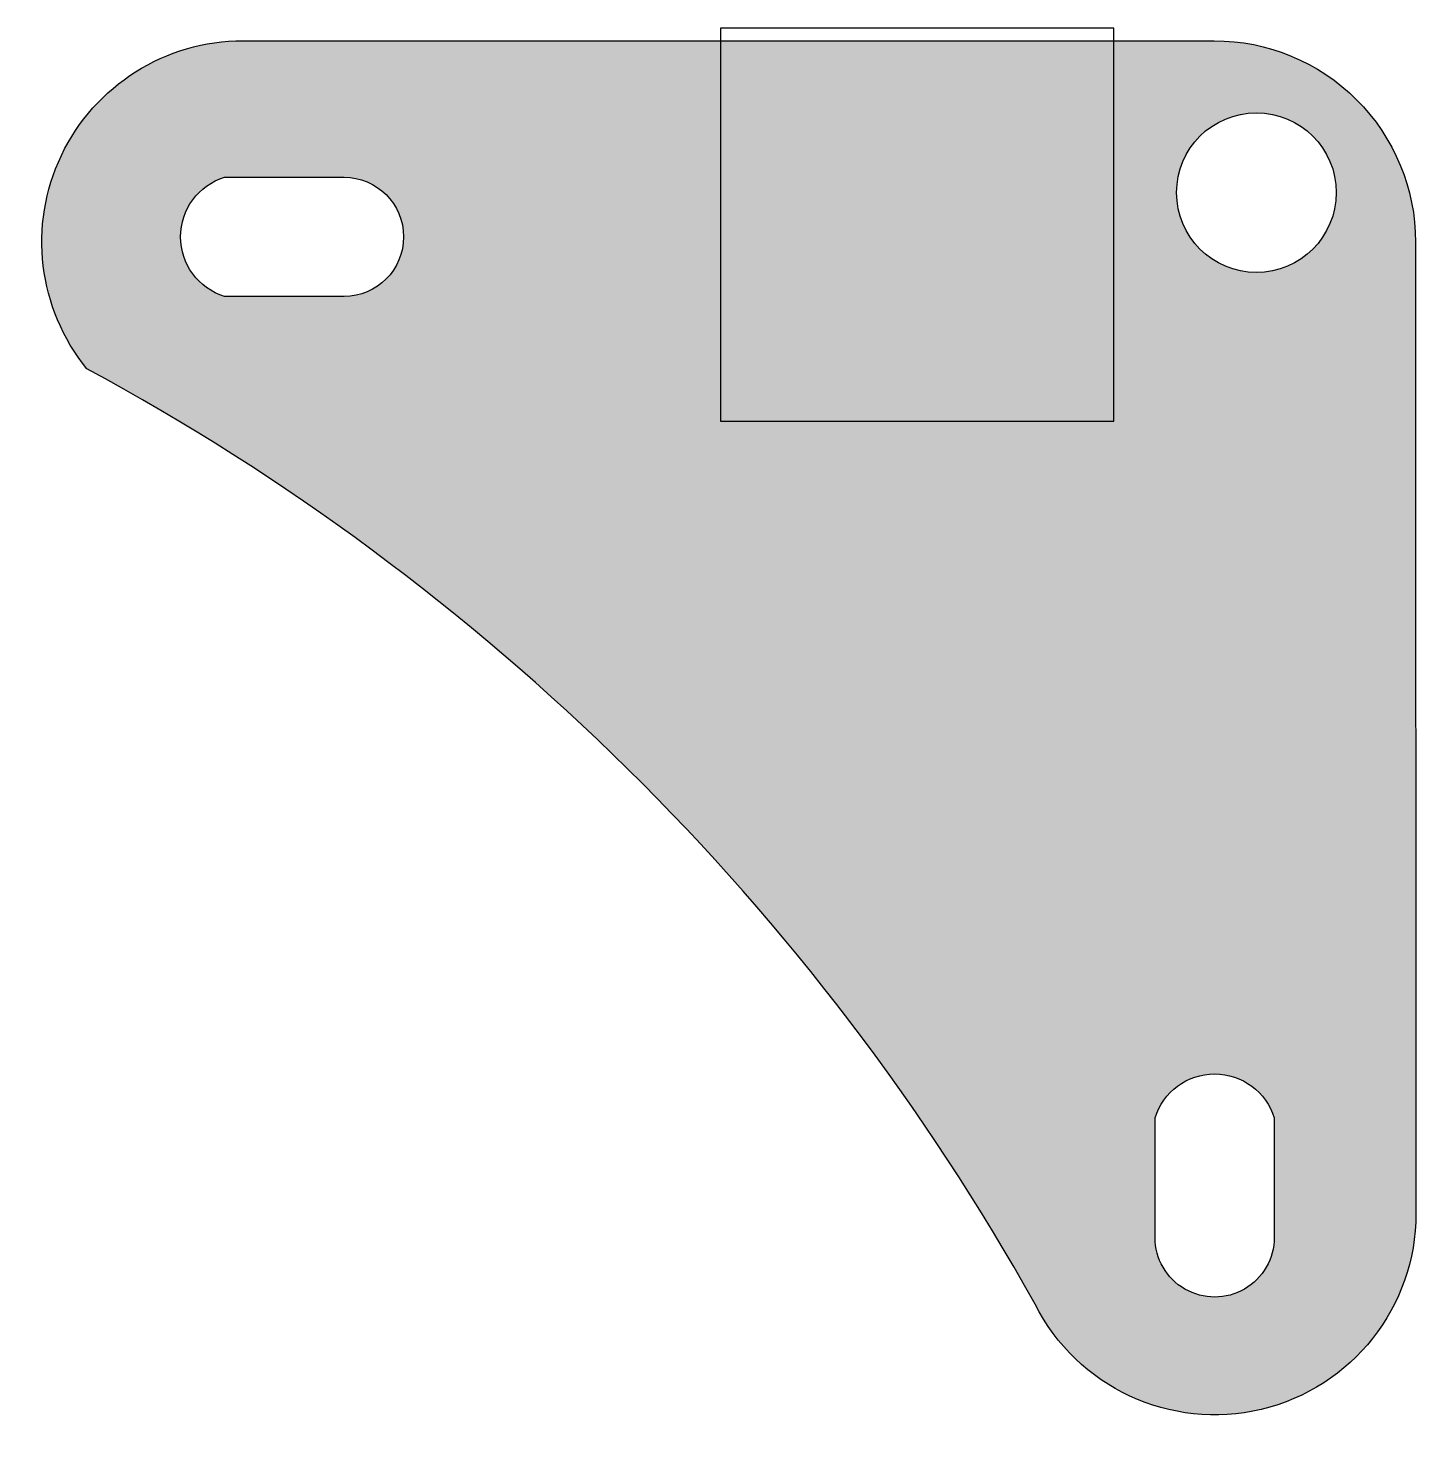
# Model space of a CAD drawing. Header units: millimetres. Extents: x 6614975 to 6624097, y 8742145 to 8746891.
# Drawn here: x 6615813.72 to 6615841.96, y 8743652.52 to 8743681.06 of the extents above; entities that cross this region are included whole.
import ezdxf

# ---------------------------------------------------------------- set-up
doc = ezdxf.new("R2010")
doc.units = ezdxf.units.MM

# ---------------------------------------------------------------- blocks, each defined once
blk = doc.blocks.new('UNION-R')
at = {"true_color": 0x939598}
h = blk.add_hatch(color=252, dxfattribs=at)
h.dxf.hatch_style = 1
h.paths.add_polyline_path([(-8.104, 0.429, 0.631348), (-9.241, -1.958, -0.142591), (-2.34, -8.765, 0.79062), (0.432, -8.106), (0.429, -1.034, 0.414), (-1.036, 0.429)])
h.paths.add_polyline_path([(-1.31, -0.676, -1), (-0.148, -0.676, -1)], flags=16)
h.paths.add_polyline_path([(-7.369, -1.432), (-8.239, -1.432, -0.736995), (-8.239, -0.564), (-7.37, -0.564, -1)], flags=16)
h.paths.add_polyline_path([(-0.599, -7.41), (-0.599, -8.279, -1), (-1.467, -8.28), (-1.467, -7.41, -0.736995)], flags=16)
at = {"true_color": 0xffffff}
h = blk.add_hatch(color=7, dxfattribs=at)
h.dxf.hatch_style = 1
h.paths.add_polyline_path([(-8.104, 0.429, 0.631348), (-9.241, -1.958, -0.142591), (-2.34, -8.765, 0.79062), (0.432, -8.106), (0.429, -1.034, 0.414), (-1.036, 0.429)])
h.paths.add_polyline_path([(-7.369, -1.432), (-8.239, -1.432, -0.736995), (-8.239, -0.564), (-7.37, -0.564, -1)], flags=16)
h.paths.add_polyline_path([(-0.148, -0.676, -1), (-1.31, -0.676, -1)], flags=16)
h.paths.add_polyline_path([(-0.599, -7.41), (-0.599, -8.279, -1), (-1.467, -8.28), (-1.467, -7.41, -0.736995)], flags=16)
for points in [[(0.432, -8.106, -0.79062), (-2.34, -8.765, 0.142591), (-9.241, -1.958, -0.631348), (-8.104, 0.429), (-1.036, 0.429, -0.414214), (0.429, -1.036), (0.432, -8.107)], [(-7.37, -0.564, -1), (-7.369, -1.432), (-8.239, -1.432, -0.736995), (-8.239, -0.564), (-7.369, -0.564)], [(-0.599, -8.279, -1), (-1.467, -8.28), (-1.467, -7.41, -0.736995), (-0.599, -7.41), (-0.599, -8.28)]]:
    blk.add_lwpolyline(points, format="xyb")
blk.add_circle((-0.729, -0.676), 0.581)

msp = doc.modelspace()

# ---------------------------------------------------------------- linework, layer by layer
msp.add_lwpolyline([(6615827.809, 8743673.065), (6615835.809, 8743673.065), (6615835.809, 8743681.065), (6615827.809, 8743681.065)], close=True)

# ---------------------------------------------------------------- block references
at = {"color": 18, "lineweight": 211, "true_color": 0x000000, "xscale": 2.795486831222243, "yscale": 2.795486831222243, "zscale": 2.795486831222243}
msp.add_blockref('UNION-R', (6615840.749, 8743679.607), dxfattribs=at)

doc.saveas('drawing.dxf')
